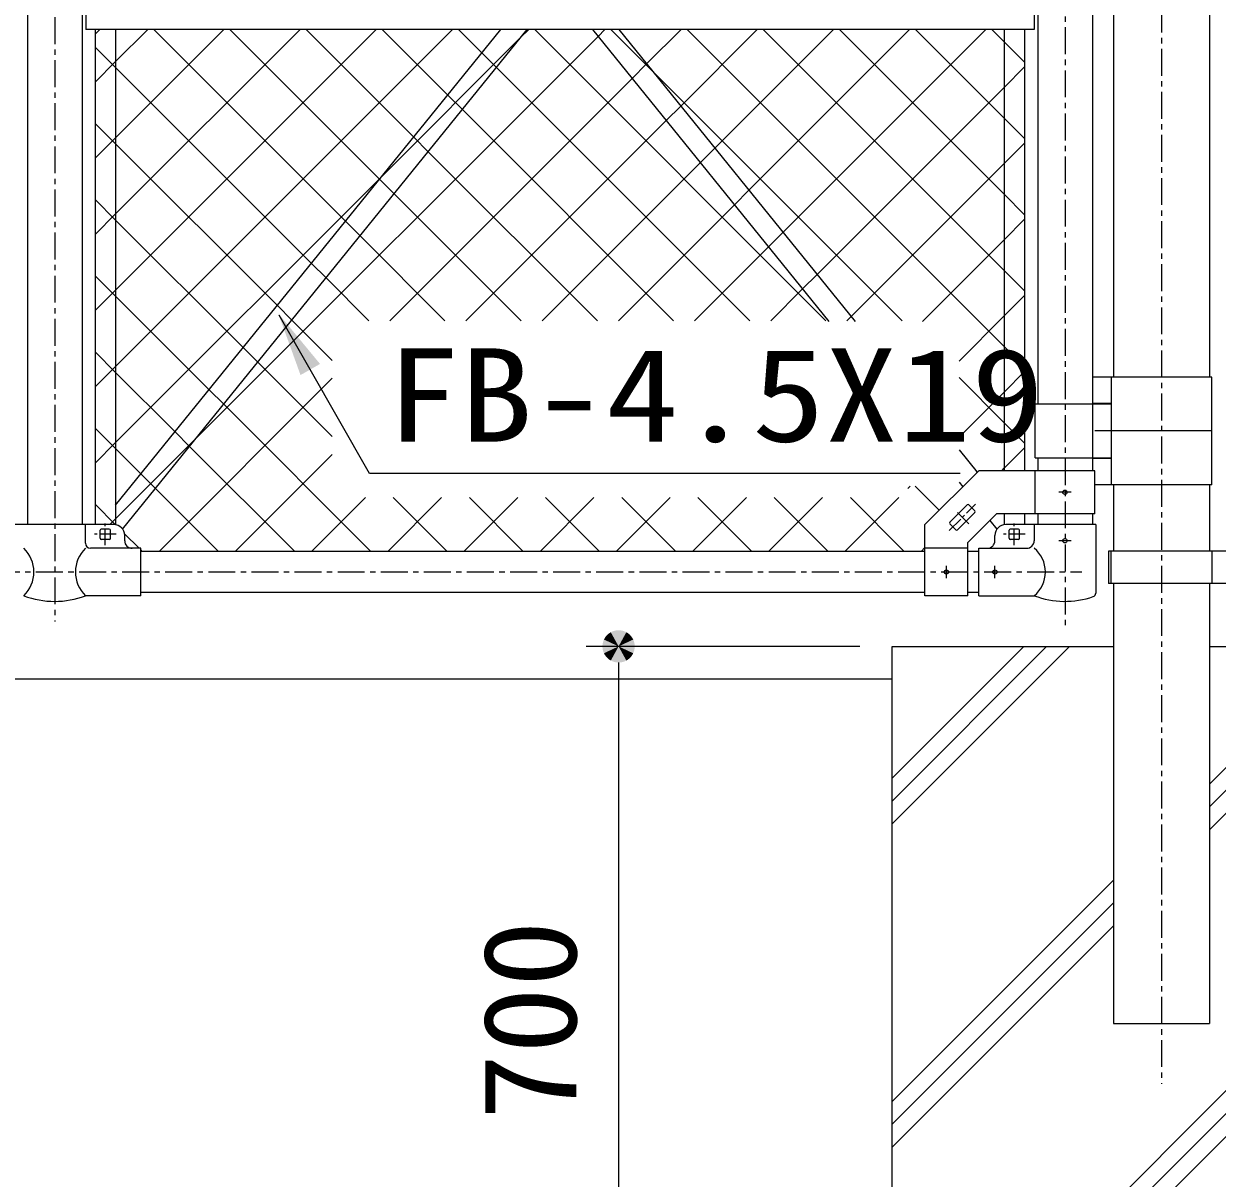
# Model space of a CAD drawing. Units: millimetres, scale not verified. Extents: x -5940 to 5940, y -4200 to 4200.
# Drawn here: x -1093 to 14, y -2503 to -1432 of the extents above; entities that cross this region are included whole.
import ezdxf
from ezdxf.enums import TextEntityAlignment as Align

# ---------------------------------------------------------------- set-up
doc = ezdxf.new("R2010")
doc.units = ezdxf.units.MM
doc.header["$LTSCALE"] = 20
doc.linetypes.add('USER1', pattern=[2, 1.25, -0.25, 0.25, -0.25])
doc.linetypes.add('USER3', pattern=[1.125, 0.75, -0.125, 0.125, -0.125])
for name, color, linetype, lineweight in [('0-0_5寸法', 1, 'Continuous', 25), ('0-1_SUNPOU', 1, 'Continuous', 25), ('0-3_6文字', 7, 'Continuous', 25), ('0-4_8部品', 7, 'Continuous', 25), ('0-5_1部材', 7, 'Continuous', 25), ('0-6_2網', 2, 'Continuous', 25), ('0-7_中心線', 1, 'USER1', 25), ('0-9_0', 7, 'Continuous', 25), ('0-B_継手', 7, 'Continuous', 25), ('0-C_2', 7, 'Continuous', 25), ('0-E_GL', 7, 'Continuous', 25)]:
    doc.layers.add(name, color=color, linetype=linetype, lineweight=lineweight)
doc.styles.add('ＭＳ ゴシック', font='')
doc.styles.get('ＭＳ ゴシック').set_extended_font_data('MS Gothic')

# ---------------------------------------------------------------- blocks, each defined once
blk = doc.blocks.new('M1')
at = {"layer": '0-1_SUNPOU'}
blk.add_line((-5, 0), (-38.576, 0), dxfattribs=at)
for points in [[(0, 0), (-3.645, 3.423), (-3.187, 3.853)], [(0, 0), (-3.187, 3.853), (-2.679, 4.222)], [(0, 0), (-2.679, 4.222), (-2.129, 4.524)], [(0, 0), (-2.129, 4.524), (-1.545, 4.755)], [(0, 0), (-1.545, 4.755), (-0.937, 4.911)], [(0, 0), (-0.937, 4.911), (-0.314, 4.99)], [(0, 0), (-0.314, 4.99), (0.314, 4.99)], [(0, 0), (0.314, 4.99), (0.937, 4.911)], [(0, 0), (0.937, 4.911), (1.545, 4.755)], [(0, 0), (1.545, 4.755), (2.129, 4.524)], [(0, 0), (2.129, 4.524), (2.679, 4.222)], [(0, 0), (2.679, 4.222), (3.187, 3.853)], [(0, 0), (3.187, 3.853), (3.645, 3.423)], [(0, 0), (-5, 0), (-4.961, 0.627)], [(0, 0), (-4.961, -0.627), (-5, 0)], [(0, 0), (-4.961, 0.627), (-4.843, 1.243)], [(0, 0), (-4.843, -1.243), (-4.961, -0.627)], [(0, 0), (-4.843, 1.243), (-4.649, 1.841)], [(0, 0), (-4.649, -1.841), (-4.843, -1.243)], [(0, 0), (-4.649, 1.841), (-4.382, 2.409)], [(0, 0), (-4.382, -2.409), (-4.649, -1.841)], [(0, 0), (-4.382, 2.409), (-4.045, 2.939)], [(0, 0), (-4.045, -2.939), (-4.382, -2.409)], [(0, 0), (-4.045, 2.939), (-3.645, 3.423)], [(0, 0), (-3.645, -3.423), (-4.045, -2.939)], [(0, 0), (-3.187, -3.853), (-3.645, -3.423)], [(0, 0), (-2.679, -4.222), (-3.187, -3.853)], [(0, 0), (-2.129, -4.524), (-2.679, -4.222)], [(0, 0), (-1.545, -4.755), (-2.129, -4.524)], [(0, 0), (-0.937, -4.911), (-1.545, -4.755)], [(0, 0), (-0.314, -4.99), (-0.937, -4.911)], [(0, 0), (0.314, -4.99), (-0.314, -4.99)], [(0, 0), (3.645, 3.423), (4.045, 2.939)], [(0, 0), (4.045, 2.939), (4.382, 2.409)], [(0, 0), (4.382, 2.409), (4.649, 1.841)], [(0, 0), (4.649, 1.841), (4.843, 1.243)], [(0, 0), (4.843, 1.243), (4.961, 0.627)], [(0, 0), (4.961, 0.627), (5, 0)], [(0, 0), (0.937, -4.911), (0.314, -4.99)], [(0, 0), (1.545, -4.755), (0.937, -4.911)], [(0, 0), (2.129, -4.524), (1.545, -4.755)], [(0, 0), (2.679, -4.222), (2.129, -4.524)], [(0, 0), (3.187, -3.853), (2.679, -4.222)], [(0, 0), (3.645, -3.423), (3.187, -3.853)], [(0, 0), (4.045, -2.939), (3.645, -3.423)], [(0, 0), (4.382, -2.409), (4.045, -2.939)], [(0, 0), (4.649, -1.841), (4.382, -2.409)], [(0, 0), (4.843, -1.243), (4.649, -1.841)], [(0, 0), (4.961, -0.627), (4.843, -1.243)], [(0, 0), (5, 0), (4.961, -0.627)]]:
    blk.add_solid(points, dxfattribs=at)

msp = doc.modelspace()

# ---------------------------------------------------------------- linework, layer by layer
at = {"layer": '0-0_5寸法'}
for p, q in [((-317.46, -2009.38), (-571.21, -2009.38)), ((-541.21, -2069.38), (-541.21, -2649.38))]:
    msp.add_line(p, q, dxfattribs=at)
msp.add_lwpolyline([(-224.08, -1848.81), (-772.33, -1848.81), (-856.06, -1702.01)], dxfattribs=at)
msp.add_solid([(-857.05, -1700.28), (-818.27, -1747.23), (-836.37, -1757.56)], dxfattribs=at)
at = {"layer": '0-4_8部品'}
for p, q in [((-1035.66, -1331.88), (-1035.66, -1436.88)), ((-155.66, -1331.88), (-155.66, -1436.88)), ((9.28, -1759.38), (-101.57, -1759.38)), ((-83.68, -1859.38), (-83.68, -1759.38)), ((9.28, -1859.38), (9.28, -1759.38)), ((-154.67, -1834.38), (-154.67, -1784.38)), ((-154.67, -1784.38), (-83.68, -1784.38)), ((-83.68, -1783.88), (-101.57, -1783.88)), ((9.28, -1809.38), (-99.27, -1809.38)), ((-154.67, -1834.38), (-83.68, -1834.38)), ((-83.68, -1834.88), (-101.57, -1834.88)), ((-206.97, -1846.33), (-256.97, -1896.33)), ((-99.27, -1846.33), (-206.97, -1846.33)), ((-154.67, -1886.33), (-154.67, -1846.33)), ((-99.27, -1886.33), (-99.27, -1846.33)), ((9.28, -1859.38), (-99.27, -1859.38)), ((-190.4, -1886.33), (-216.97, -1912.89)), ((-196.57, -1892.5), (-190.1, -1900.5)), ((-99.27, -1886.33), (-190.4, -1886.33)), ((-1009.57, -1896.33), (-1119.57, -1896.33)), ((-1036.02, -1913.63), (-1036.02, -1896.33)), ((-1022.32, -1909.08), (-1022.32, -1901.58)), ((-1013.82, -1900.58), (-1021.32, -1900.58)), ((-1012.82, -1909.08), (-1012.82, -1901.58)), ((-256.97, -1962.58), (-256.97, -1896.33)), ((-155.52, -1896.33), (-181.97, -1896.33)), ((-178.72, -1909.08), (-178.72, -1901.58)), ((-170.22, -1900.58), (-177.72, -1900.58)), ((-169.22, -1909.08), (-169.22, -1901.58)), ((-155.52, -1896.33), (-155.52, -1911.33)), ((-98.42, -1896.33), (-155.52, -1896.33)), ((-98.42, -1896.33), (-98.42, -1960.02)), ((-1013.82, -1910.08), (-1021.32, -1910.08)), ((-999.57, -1911.33), (-999.57, -1906.33)), ((-216.97, -1962.58), (-216.97, -1912.89)), ((-191.97, -1911.33), (-191.97, -1906.33)), ((-170.22, -1910.08), (-177.72, -1910.08)), ((-984.57, -1918.33), (-1031.32, -1918.33)), ((-984.57, -1962.33), (-984.57, -1918.33)), ((-216.97, -1918.08), (-256.97, -1918.08)), ((-206.97, -1918.33), (-162.52, -1918.33)), ((-206.97, -1962.33), (-206.97, -1918.33)), ((-984.57, -1962.33), (-1036.02, -1962.33)), ((-216.97, -1962.58), (-256.97, -1962.58)), ((-206.97, -1962.33), (-155.52, -1962.33))]:
    msp.add_line(p, q, dxfattribs=at)
at = {"layer": '0-4_8部品', "color": 4}
msp.add_line((-1022.7, -1436.88), (-1026.96, -1441.14), dxfattribs=at)
at = {"layer": '0-4_8部品', "color": 4, "linetype": 'USER3'}
for p, q in [((-121.27, -1866.33), (-132.67, -1866.33)), ((-1017.57, -1915.33), (-1017.57, -1895.33)), ((-173.97, -1915.33), (-173.97, -1895.33)), ((-1007.57, -1905.33), (-1027.57, -1905.33)), ((-163.97, -1905.33), (-183.97, -1905.33)), ((-121.27, -1911.33), (-132.67, -1911.33)), ((-236.97, -1946.02), (-236.97, -1934.63)), ((-191.97, -1946.02), (-191.97, -1934.63))]:
    msp.add_line(p, q, dxfattribs=at)
at = {"layer": '0-4_8部品'}
for centre in [(-126.97, -1866.33), (-126.97, -1911.33), (-236.97, -1940.33), (-191.97, -1940.33)]:
    msp.add_circle(centre, 2, dxfattribs=at)
for centre, radius, start, end in [((-1021.32, -1901.58), 1, 90, 180), ((-1013.82, -1901.58), 1, 0, 90), ((-1009.57, -1906.33), 10, 0, 90), ((-181.97, -1906.33), 10, 90, 180), ((-177.72, -1901.58), 1, 90, 180), ((-170.22, -1901.58), 1, 0, 90), ((-1031.32, -1913.63), 4.7, 180, 270), ((-1021.32, -1909.08), 1, 180, 270), ((-1013.82, -1909.08), 1, 270, 0), ((-992.57, -1911.33), 7, 180, 270), ((-198.97, -1911.33), 7, 270, 0), ((-177.72, -1909.08), 1, 180, 270), ((-170.22, -1909.08), 1, 270, 0), ((-162.52, -1911.33), 7, 270, 0), ((-1114.37, -1940.33), 30.59, 314.01503, 45.98497), ((-1014.76, -1940.33), 30.59, 134.01503, 225.98497), ((-173.71, -1940.33), 28.55, 309.59418, 50.40582), ((-101.72, -1960.02), 3.3, 289.22051, 0), ((-1064.57, -1887.59), 80, 249.0916, 290.9084), ((-126.97, -1887.59), 80, 249.0916, 289.22051)]:
    msp.add_arc(centre, radius, start, end, dxfattribs=at)
at = {"layer": '0-5_1部材'}
for p, q in [((-82.01, -1396.88), (-82.01, -1759.38)), ((7.09, -1396.88), (7.09, -1759.38)), ((-1089.86, -1421.88), (-1089.86, -1896.33)), ((-1039.06, -1421.88), (-1039.06, -1896.33)), ((-152.26, -1421.88), (-152.26, -1784.38)), ((-101.46, -1421.88), (-101.46, -1846.33)), ((-155.66, -1436.88), (-1035.66, -1436.88)), ((-1026.96, -1436.88), (-1026.96, -1896.33)), ((-1007.96, -1878.37), (-650.45, -1436.88)), ((-1007.96, -1436.88), (-1007.96, -1896.33)), ((-1001.44, -1900.5), (-626, -1436.88)), ((-565.43, -1436.88), (-346.03, -1707.89)), ((-540.99, -1436.88), (-321.58, -1707.89)), ((-183.36, -1436.88), (-183.36, -1846.33)), ((-164.36, -1436.88), (-164.36, -1846.33)), ((-225.24, -1826.89), (-208.37, -1847.73)), ((-152.26, -1834.38), (-152.26, -1846.33)), ((-225.24, -1857.09), (-221.88, -1861.24)), ((-82.01, -1859.38), (-82.01, -1920.97)), ((7.09, -1859.38), (7.09, -1920.97)), ((-183.36, -1886.33), (-183.36, -1896.42)), ((-164.47, -1886.33), (-164.47, -1896.33)), ((-164.36, -1886.33), (-164.36, -1896.33)), ((-152.26, -1886.33), (-152.26, -1896.33)), ((-101.46, -1886.33), (-101.46, -1896.33)), ((-256.97, -1921.28), (-984.57, -1921.28)), ((-206.97, -1921.28), (-216.97, -1921.28)), ((-256.97, -1959.38), (-984.57, -1959.38)), ((-206.97, -1959.38), (-216.97, -1959.38)), ((-82.01, -1950.97), (-82.01, -2359.38)), ((7.09, -1950.97), (7.09, -2359.38)), ((-82.01, -2359.38), (7.09, -2359.38))]:
    msp.add_line(p, q, dxfattribs=at)
at = {"layer": '0-6_2網'}
for p, q in [((-1007.96, -1466.64), (-978.2, -1436.88)), ((-1007.96, -1537.35), (-907.49, -1436.88)), ((-762.96, -1575.82), (-901.9, -1436.88)), ((-731.32, -1536.74), (-831.19, -1436.88)), ((-699.68, -1497.67), (-760.48, -1436.88)), ((-348.75, -1707.19), (-619.06, -1436.88)), ((-515.15, -1468.8), (-483.22, -1436.88)), ((-483.51, -1507.87), (-412.51, -1436.88)), ((-183.36, -1589.73), (-336.22, -1436.88)), ((-183.36, -1519.02), (-265.51, -1436.88)), ((-183.36, -1448.31), (-194.8, -1436.88)), ((-164.36, -1467.31), (-183.36, -1448.31)), ((-1026.96, -1485.64), (-1007.96, -1466.64)), ((-528.65, -1482.31), (-515.15, -1468.8)), ((-753.53, -1707.19), (-528.65, -1482.31)), ((-686.17, -1511.18), (-699.68, -1497.67)), ((-490.17, -1707.19), (-686.17, -1511.18)), ((-497.02, -1521.38), (-483.51, -1507.87)), ((-1007.96, -1542.95), (-1026.96, -1523.95)), ((-682.82, -1707.19), (-497.02, -1521.38)), ((-164.36, -1538.02), (-183.36, -1519.02)), ((-1026.96, -1556.35), (-1007.96, -1537.35)), ((-717.81, -1550.25), (-731.32, -1536.74)), ((-857.88, -1693.03), (-1007.96, -1542.95)), ((-560.88, -1707.19), (-717.81, -1550.25)), ((-749.45, -1589.33), (-762.96, -1575.82)), ((-631.59, -1707.19), (-749.45, -1589.33)), ((-164.36, -1608.73), (-183.36, -1589.73)), ((-1007.96, -1613.66), (-1026.96, -1594.66)), ((-889.52, -1732.1), (-1007.96, -1613.66)), ((-1007.96, -1684.37), (-1026.96, -1665.37)), ((-921.16, -1771.17), (-1007.96, -1684.37)), ((-844.37, -1706.54), (-857.88, -1693.03)), ((-806.91, -1744), (-844.37, -1706.54)), ((-1007.96, -1755.08), (-1026.96, -1736.08)), ((-876.01, -1745.61), (-889.52, -1732.1)), ((-806.91, -1814.71), (-876.01, -1745.61)), ((-952.8, -1810.25), (-1007.96, -1755.08)), ((-967.62, -1921.28), (-806.91, -1760.56)), ((-907.65, -1784.68), (-921.16, -1771.17)), ((-771.06, -1921.28), (-907.65, -1784.68)), ((-1007.96, -1825.79), (-1026.96, -1806.79)), ((-939.29, -1823.75), (-952.8, -1810.25)), ((-984.44, -1849.32), (-1007.96, -1825.79)), ((-841.77, -1921.28), (-939.29, -1823.75)), ((-896.91, -1921.28), (-806.91, -1831.28)), ((-970.93, -1862.83), (-984.44, -1849.32)), ((-208.29, -1847.65), (-209.09, -1846.85)), ((-912.48, -1921.28), (-970.93, -1862.83)), ((-826.2, -1921.28), (-776.18, -1871.26)), ((-755.49, -1921.28), (-705.47, -1871.26)), ((-700.35, -1921.28), (-750.36, -1871.26)), ((-684.78, -1921.28), (-634.76, -1871.26)), ((-629.63, -1921.28), (-679.65, -1871.26)), ((-614.07, -1921.28), (-564.05, -1871.26)), ((-558.92, -1921.28), (-608.94, -1871.26)), ((-543.36, -1921.28), (-493.34, -1871.26)), ((-488.21, -1921.28), (-538.23, -1871.26)), ((-472.65, -1921.28), (-422.63, -1871.26)), ((-417.5, -1921.28), (-467.52, -1871.26)), ((-401.94, -1921.28), (-351.92, -1871.26)), ((-346.79, -1921.28), (-396.81, -1871.26)), ((-331.23, -1921.28), (-281.21, -1871.26)), ((-276.08, -1921.28), (-326.1, -1871.26)), ((-272.69, -1862.74), (-270.56, -1860.61)), ((-243.64, -1883), (-266.03, -1860.61)), ((-1008.01, -1896.45), (-1026.96, -1877.5)), ((-986.14, -1918.33), (-999.69, -1904.77)), ((-983.19, -1921.28), (-984.57, -1919.9)), ((-260.52, -1921.28), (-256.97, -1917.73))]:
    msp.add_line(p, q, dxfattribs=at)
for points in [[(-1026.96, -1627.06), (-1007.96, -1608.06), (-836.78, -1436.88)], [(-1026.96, -1697.77), (-1007.96, -1678.77), (-766.07, -1436.88)], [(-1026.96, -1768.48), (-1007.96, -1749.48), (-695.36, -1436.88)], [(-1026.96, -1839.19), (-1007.96, -1820.19), (-760.31, -1572.54), (-631.79, -1444.02), (-624.64, -1436.88)], [(-1013.38, -1896.33), (-1007.96, -1890.9), (-932.8, -1815.75), (-560.29, -1443.23), (-553.93, -1436.88)], [(-702.3, -1707.19), (-781.09, -1628.4), (-794.6, -1614.89), (-972.61, -1436.88)], [(-419.46, -1707.19), (-654.54, -1472.11), (-668.04, -1458.6), (-689.77, -1436.88)], [(-612.11, -1707.19), (-465.39, -1560.46), (-451.88, -1546.95), (-341.8, -1436.88)], [(-278.04, -1707.19), (-509.7, -1475.53), (-548.35, -1436.88)], [(-541.4, -1707.19), (-433.75, -1599.54), (-420.24, -1586.03), (-271.09, -1436.88)], [(-164.36, -1750.15), (-183.36, -1731.15), (-477.64, -1436.88)], [(-470.69, -1707.19), (-402.12, -1638.61), (-388.61, -1625.1), (-200.38, -1436.88)], [(-164.36, -1679.44), (-183.36, -1660.44), (-406.93, -1436.88)], [(-773.01, -1707.19), (-812.73, -1667.47), (-826.24, -1653.96), (-1007.96, -1472.24), (-1026.96, -1453.24)], [(-399.98, -1707.19), (-370.48, -1677.69), (-356.97, -1664.18), (-183.36, -1490.57), (-164.36, -1471.57)], [(-329.27, -1707.19), (-325.34, -1703.25), (-183.36, -1561.28), (-164.36, -1542.28)], [(-259.26, -1707.89), (-183.36, -1631.99), (-164.36, -1612.99)], [(-225.24, -1744.58), (-183.36, -1702.7), (-164.36, -1683.7)], [(-225.24, -1815.29), (-183.36, -1773.41), (-164.36, -1754.41)], [(-164.36, -1820.87), (-183.36, -1801.87), (-225.24, -1759.98)], [(-185.57, -1846.33), (-183.36, -1844.12), (-164.36, -1825.12)]]:
    msp.add_lwpolyline(points, dxfattribs=at)
at = {"layer": '0-7_中心線'}
for p, q in [((-37.46, -54.73), (-37.46, -2415.36)), ((-1064.46, -785.33), (-1064.46, -1986.21)), ((-126.86, -794.81), (-126.86, -1991.02)), ((-3961.88, -1940.33), (-111.28, -1940.33))]:
    msp.add_line(p, q, dxfattribs=at)
at = {"layer": '0-9_0'}
for p, q in [((-82.01, -1859.38), (-82.01, -1920.97)), ((7.09, -1859.38), (7.09, -1920.97)), ((-233.83, -1894.23), (-217.57, -1877.96)), ((-226.76, -1901.3), (-210.5, -1885.03)), ((-82.01, -1950.97), (-82.01, -2059.38)), ((7.09, -1950.97), (7.09, -2059.38)), ((-287.46, -2709.38), (-287.46, -2009.38)), ((-287.46, -2152.88), (-143.96, -2009.38)), ((-287.46, -2174.09), (-122.74, -2009.38)), ((-287.46, -2131.67), (-165.17, -2009.38)), ((7.09, -2179.54), (177.26, -2009.38)), ((7.09, -2158.33), (156.04, -2009.38)), ((7.09, -2137.12), (134.83, -2009.38)), ((-287.46, -2431.67), (-82.01, -2226.22)), ((7.09, -2437.12), (212.54, -2231.67)), ((-287.46, -2452.88), (-82.01, -2247.43)), ((7.09, -2458.33), (212.54, -2252.88)), ((-287.46, -2474.09), (-82.01, -2268.64)), ((-222.74, -2709.38), (212.54, -2274.09)), ((-265.17, -2709.38), (7.09, -2437.12)), ((-243.96, -2709.38), (7.09, -2458.33))]:
    msp.add_line(p, q, dxfattribs=at)
at = {"layer": '0-9_0', "color": 4, "linetype": 'USER3'}
for p, q in [((-234.34, -1901.8), (-209.99, -1877.46)), ((-216.2, -1895.59), (-228.12, -1883.67))]:
    msp.add_line(p, q, dxfattribs=at)
at = {"layer": '0-9_0', "linetype": 'USER3'}
for p, q in [((-210.5, -1883.62), (-216.15, -1877.96)), ((-228.17, -1901.3), (-233.83, -1895.64))]:
    msp.add_line(p, q, dxfattribs=at)
at = {"layer": '0-9_0'}
for centre, start, end in [((-216.86, -1878.67), 45, 135), ((-211.2, -1884.33), 315, 45), ((-233.12, -1894.93), 135, 225), ((-227.47, -1900.59), 225, 315)]:
    msp.add_arc(centre, 1, start, end, dxfattribs=at)
at = {"layer": '0-B_継手'}
for p, q in [((36.39, -1920.97), (-86.61, -1920.97)), ((36.39, -1950.97), (-86.61, -1950.97))]:
    msp.add_line(p, q, dxfattribs=at)
at = {"layer": '0-C_2'}
for p, q in [((-86.61, -1920.97), (-86.61, -1950.97)), ((-84.31, -1920.97), (-84.31, -1950.97)), ((9.39, -1920.97), (9.39, -1950.97))]:
    msp.add_line(p, q, dxfattribs=at)
at = {"layer": '0-E_GL'}
for p, q in [((-287.46, -2009.38), (-82.01, -2009.38)), ((7.09, -2009.38), (212.54, -2009.38)), ((-1965.56, -2039.38), (-287.46, -2039.38))]:
    msp.add_line(p, q, dxfattribs=at)

# ---------------------------------------------------------------- block references
at = {"layer": '0-0_5寸法', "xscale": 3, "yscale": 3, "rotation": 90}
msp.add_blockref('M1', (-541.21, -2009.38), dxfattribs=at)

# ---------------------------------------------------------------- texts
at = {"layer": '0-0_5寸法', "color": 7, "style": 'ＭＳ ゴシック', "width": 1.05}
msp.add_text('700', height=86.66, rotation=90, dxfattribs=at).set_placement((-554.56, -2449.38), align=Align.BOTTOM_LEFT)
at = {"layer": '0-3_6文字', "style": 'ＭＳ ゴシック', "width": 1.15}
msp.add_text('FB-4.5X19', height=86.66, dxfattribs=at).set_placement((-756.45, -1845.38), align=Align.BOTTOM_LEFT)

doc.saveas('drawing.dxf')
